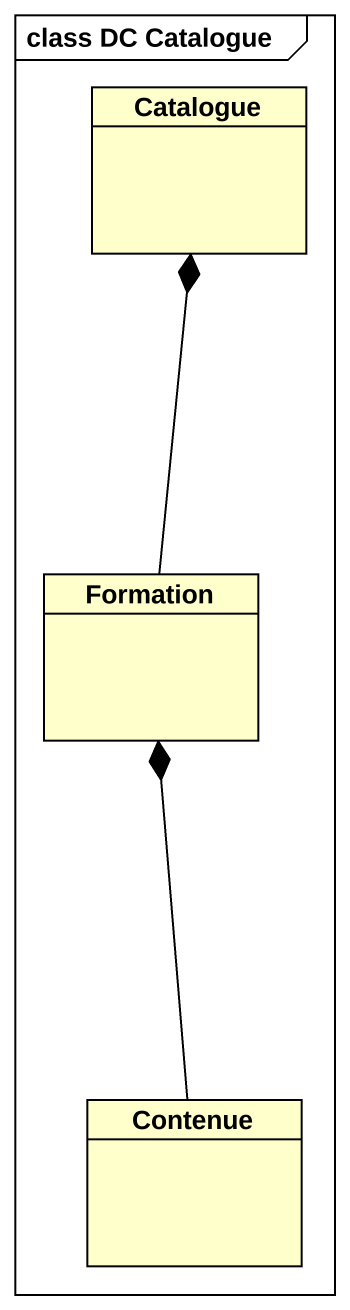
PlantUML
@startuml
mainframe class DC Catalogue
hide circle
hide empty members
class Catalogue
class Formation
class Contenue
Formation -up-* Catalogue
Contenue -up-* Formation
@enduml
